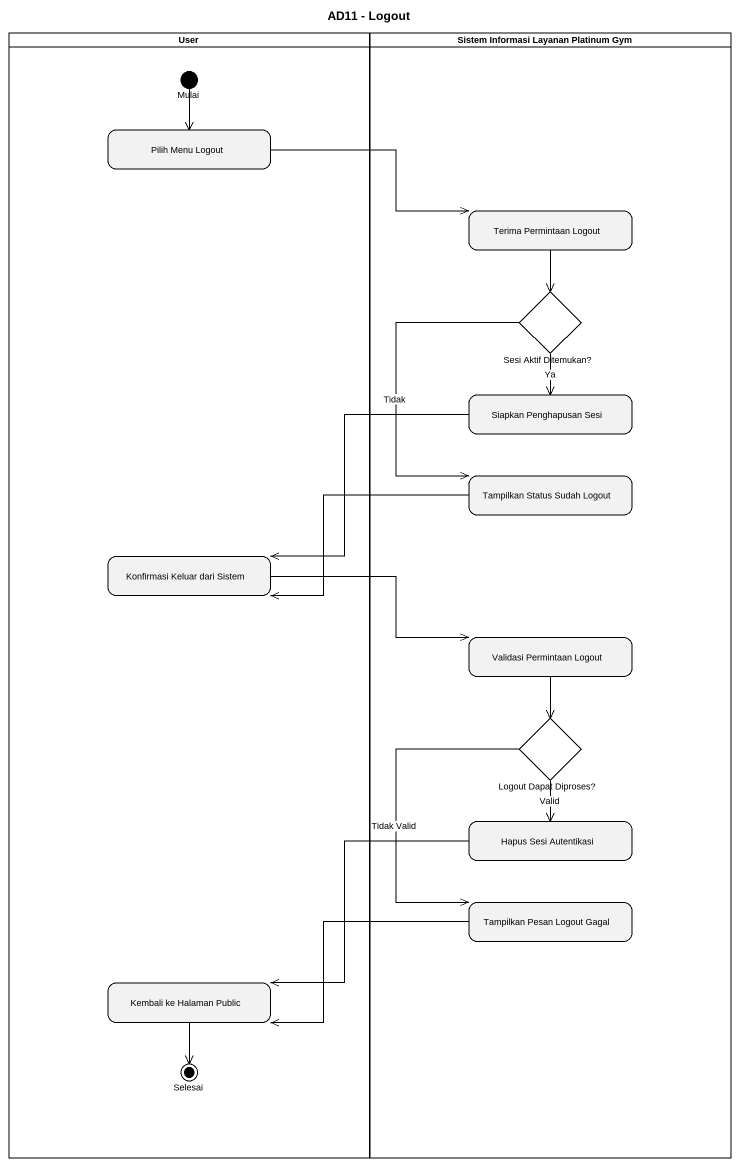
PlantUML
@startuml
title AD11 - Logout
hide empty description
state User <<partition>> {
  state Mulai <<start>>
  state "Pilih Menu Logout" as Pilih_Menu_Logout
  state "Konfirmasi Keluar dari Sistem" as Konfirmasi_Keluar_dari
  state "Kembali ke Halaman Public" as Kembali_ke_Halaman_Public
  state Selesai <<end>>
}
state "Sistem Informasi Layanan Platinum Gym" as Sistem_Informasi_Layanan <<partition>> {
  state "Terima Permintaan Logout" as Terima_Permintaan_Logout
  state "Sesi Aktif Ditemukan?" as Sesi_Aktif_Ditemukan <<choice>>
  state "Siapkan Penghapusan Sesi" as Siapkan_Penghapusan_Sesi
  state "Tampilkan Status Sudah Logout" as Tampilkan_Status_Sudah
  state "Validasi Permintaan Logout" as Validasi_Permintaan_Logout
  state "Logout Dapat Diproses?" as Logout_Dapat_Diproses <<choice>>
  state "Hapus Sesi Autentikasi" as Hapus_Sesi_Autentikasi
  state "Tampilkan Pesan Logout Gagal" as Tampilkan_Pesan_Logout_Gagal
}
Mulai --> Pilih_Menu_Logout
Pilih_Menu_Logout -right-> Terima_Permintaan_Logout
Terima_Permintaan_Logout --> Sesi_Aktif_Ditemukan
Sesi_Aktif_Ditemukan --> Siapkan_Penghapusan_Sesi : Ya
Sesi_Aktif_Ditemukan --> Tampilkan_Status_Sudah : Tidak
Siapkan_Penghapusan_Sesi -left-> Konfirmasi_Keluar_dari
Tampilkan_Status_Sudah -left-> Konfirmasi_Keluar_dari
Konfirmasi_Keluar_dari -right-> Validasi_Permintaan_Logout
Validasi_Permintaan_Logout --> Logout_Dapat_Diproses
Logout_Dapat_Diproses --> Hapus_Sesi_Autentikasi : Valid
Logout_Dapat_Diproses --> Tampilkan_Pesan_Logout_Gagal : Tidak Valid
Hapus_Sesi_Autentikasi -left-> Kembali_ke_Halaman_Public
Tampilkan_Pesan_Logout_Gagal -left-> Kembali_ke_Halaman_Public
Kembali_ke_Halaman_Public --> Selesai
@enduml
